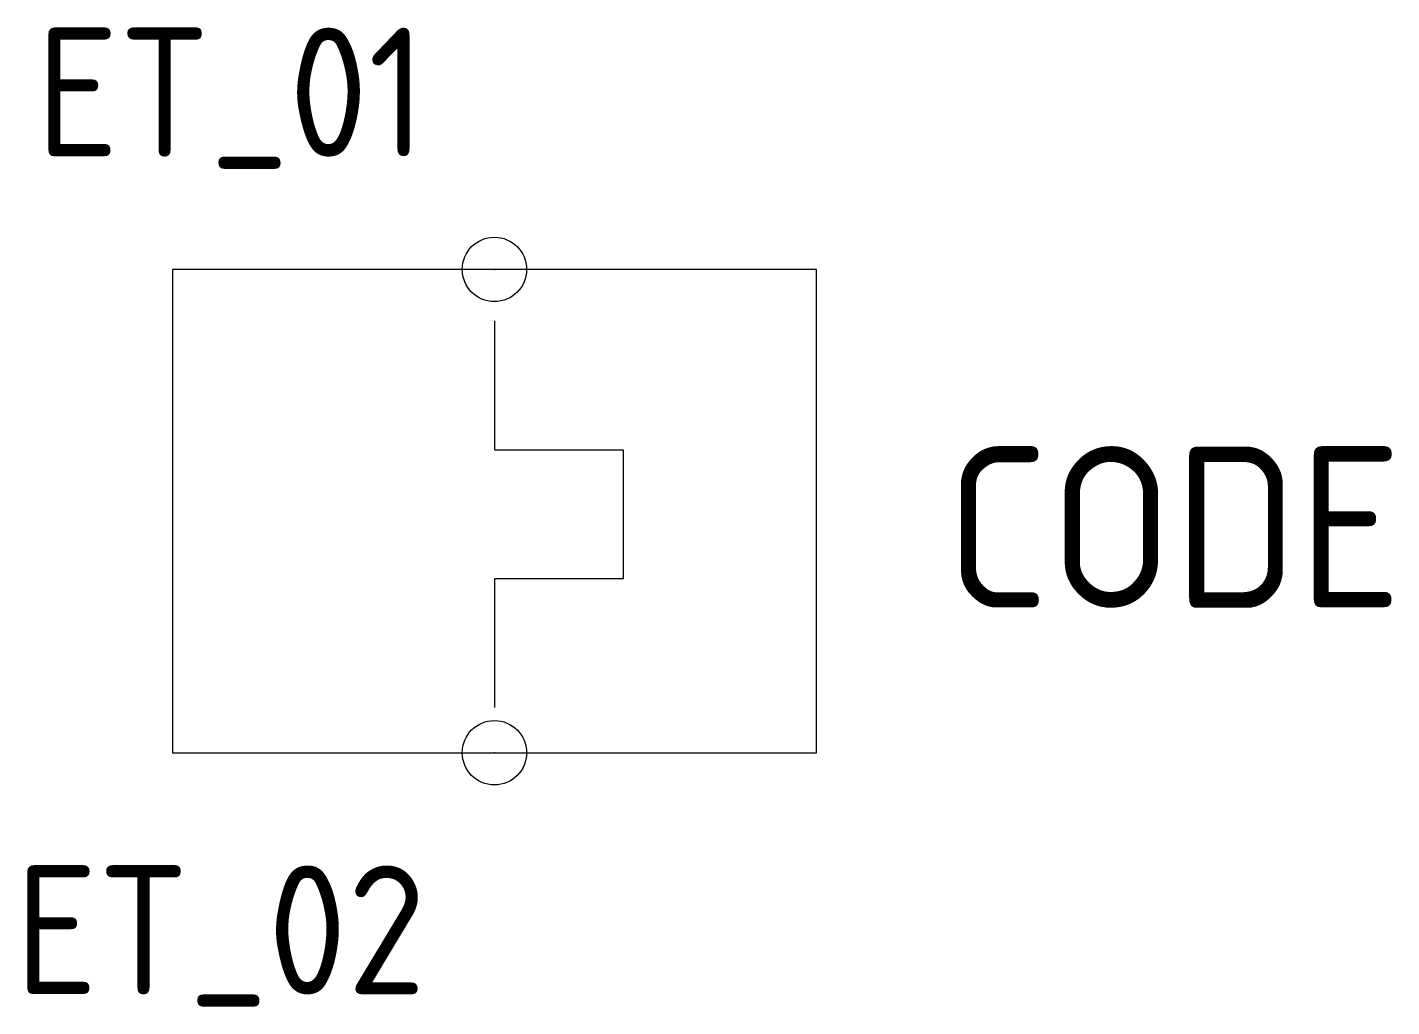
# Model space of a CAD drawing. Extents: x 430.2 to 451.4, y 243.6 to 258.8.
import ezdxf
from ezdxf.enums import TextEntityAlignment as Align

# ---------------------------------------------------------------- set-up
doc = ezdxf.new("R2010")
doc.units = 0
doc.header["$LTSCALE"] = 10
doc.header["$MEASUREMENT"] = 0
doc.header["$PDMODE"] = 32
doc.header["$PDSIZE"] = 1
doc.layers.get('0').update_dxf_attribs({"linetype": 'CONTINUOUS'})
for name, color, linetype in [('C', 7, 'CONTINUOUS'), ('TKST2', 2, 'CONTINUOUS'), ('TKST3', 1, 'CONTINUOUS')]:
    doc.layers.add(name, color=color, linetype=linetype)
doc.styles.get("Standard").update_dxf_attribs({"font": 'ISO8', "width": 1.2})

msp = doc.modelspace()

# ---------------------------------------------------------------- linework, layer by layer
for points in [[(432.5, 247.5), (442.5, 247.5), (442.5, 255), (432.5, 255), (432.5, 247.5)], [(437.5, 254.2), (437.5, 252.2), (439.5, 252.2), (439.5, 250.2), (437.5, 250.2), (437.5, 248.2)]]:
    msp.add_lwpolyline(points)
at = {"layer": 'C', "color": 1}
msp.add_point((437.5, 255), dxfattribs=at)
at = {"layer": 'C', "color": 2}
msp.add_point((437.5, 247.5), dxfattribs=at)

# ---------------------------------------------------------------- texts
at = {"layer": 'TKST2'}
msp.add_attdef('ET_01', text='', height=2, dxfattribs=at).set_placement((436.439, 256.75), align=Align.RIGHT)
msp.add_attdef('ET_02', text='', height=2, dxfattribs=at).set_placement((436.439, 245.75), align=Align.TOP_RIGHT)
at = {"layer": 'TKST3'}
msp.add_attdef('CODE', (444.5, 249.75), '-F', height=2.5, dxfattribs=at)

doc.saveas('drawing.dxf')
